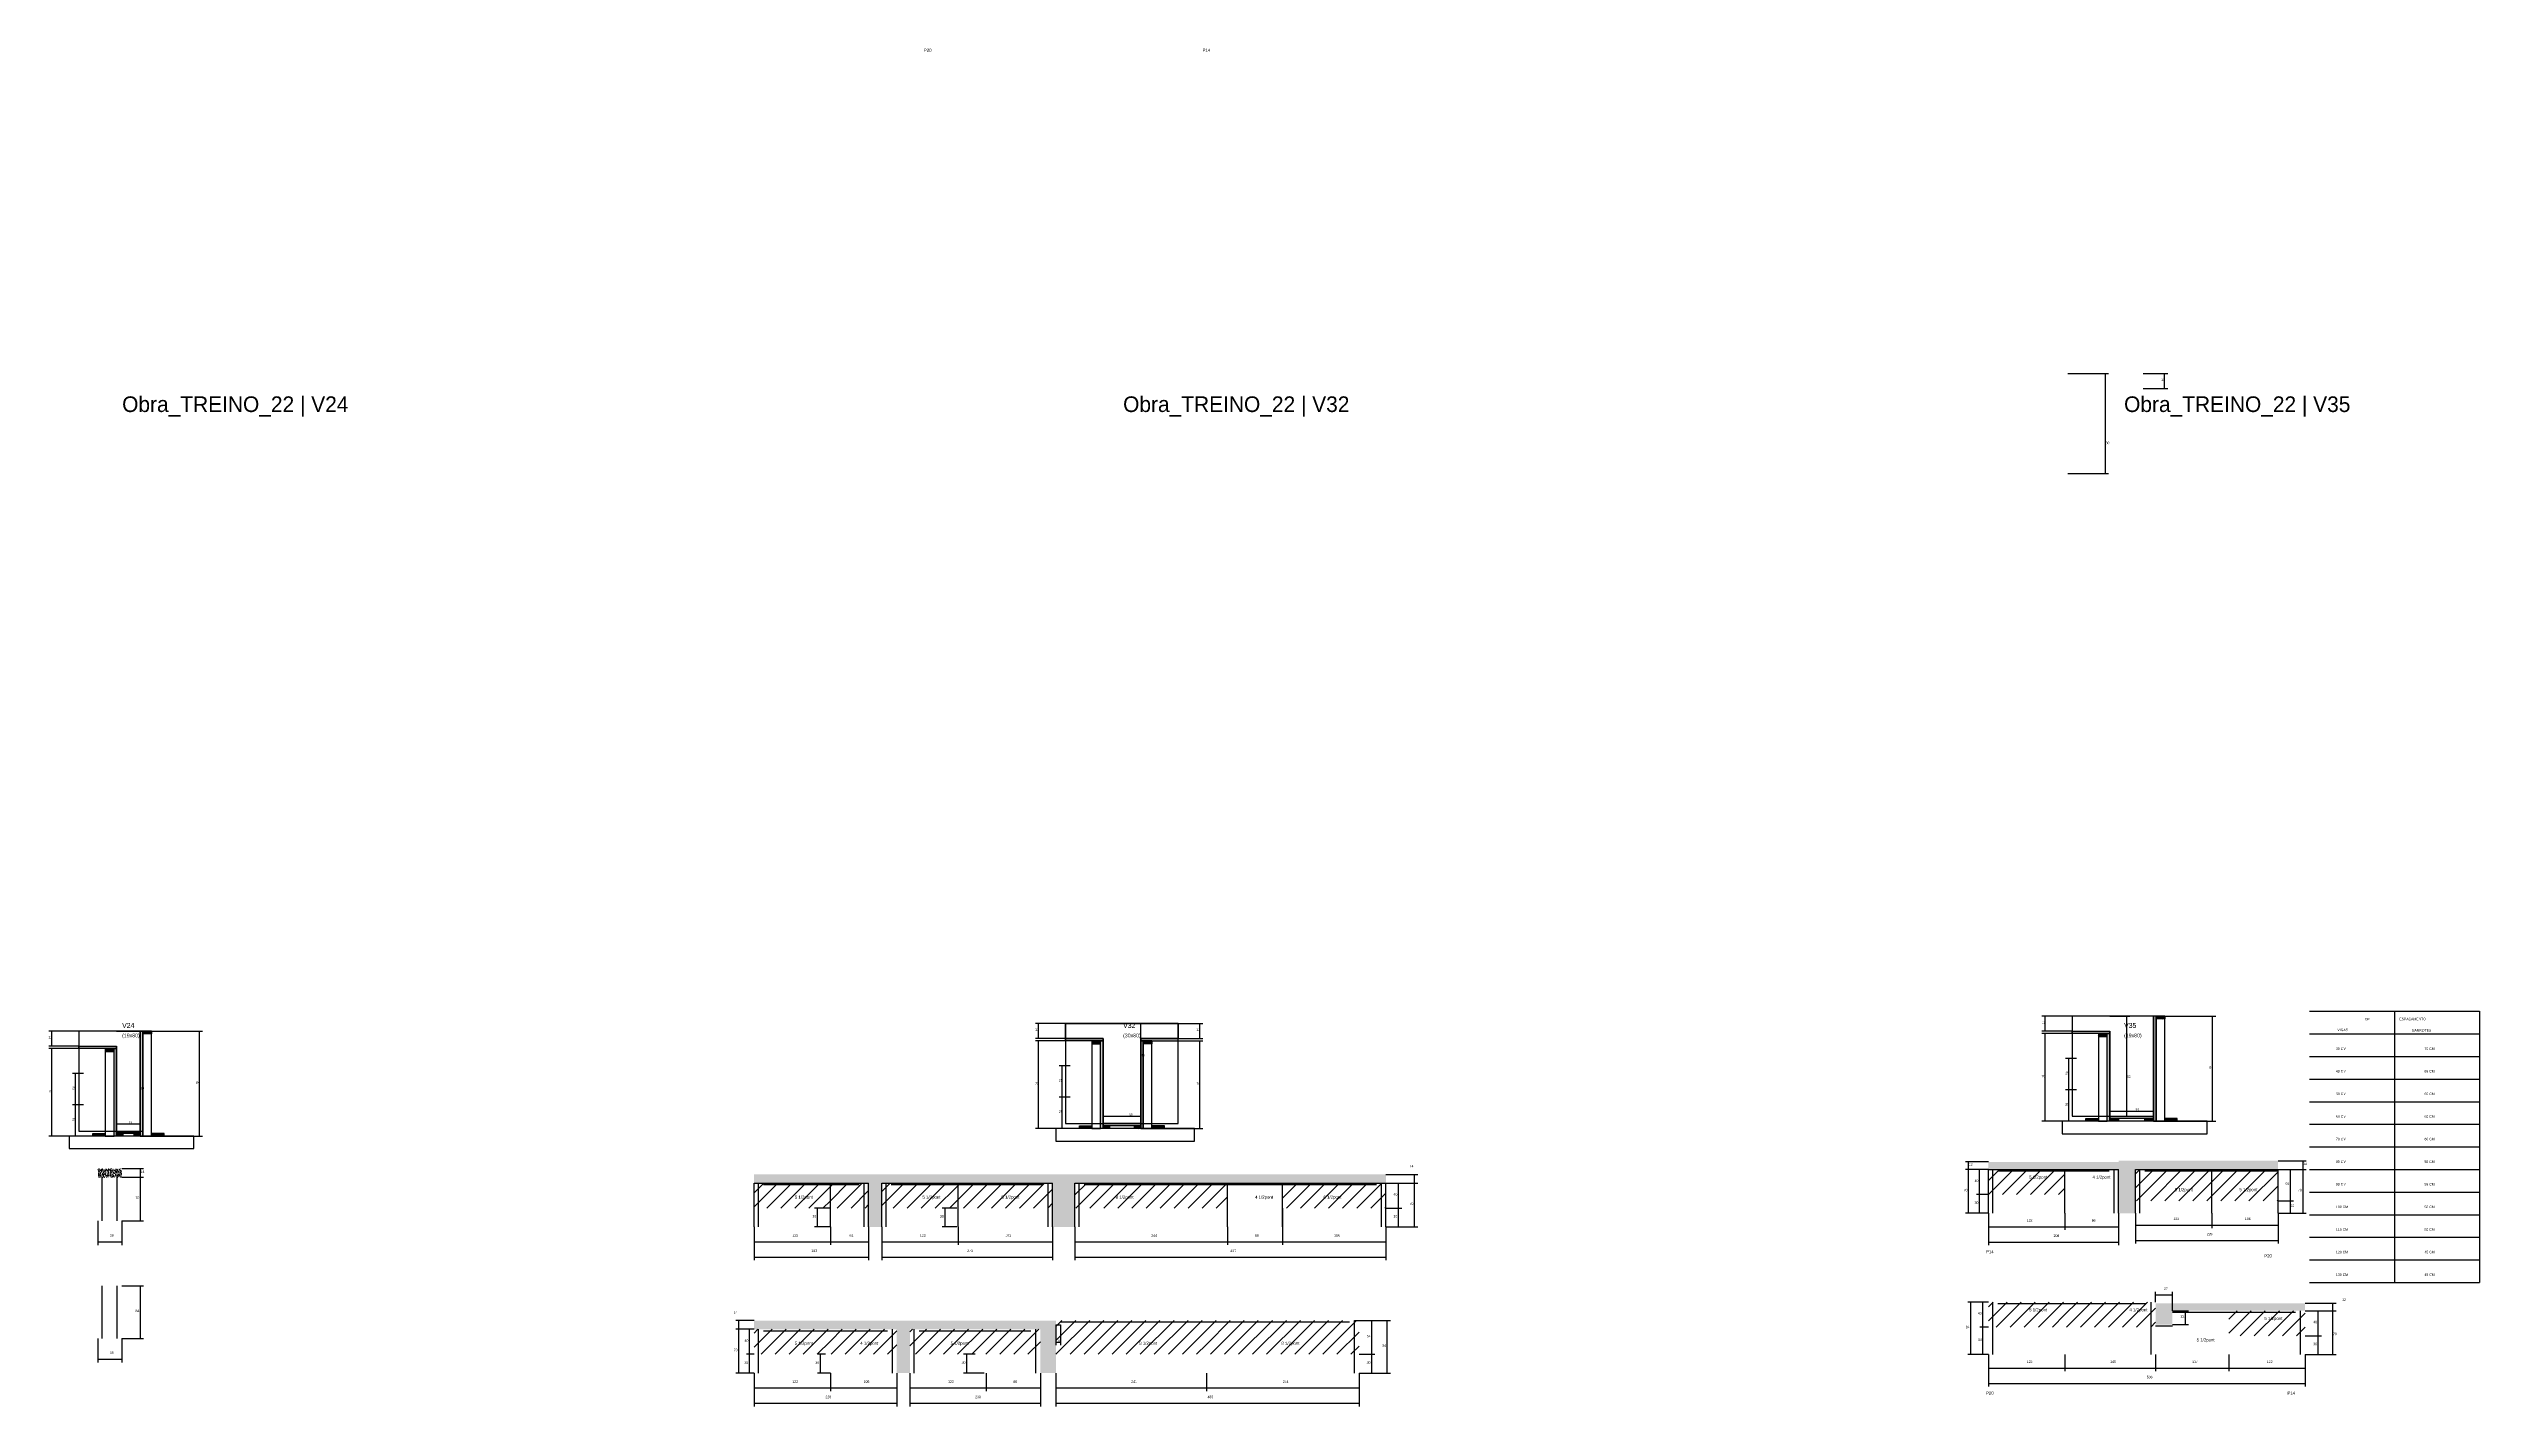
# Model space of a CAD drawing. Header units: metres. Extents: x -2848 to 21926, y -45195 to 1016.
# Drawn here: x 9482 to 13368, y -35800 to -33629 of the extents above; entities that cross this region are included whole.
import ezdxf

# ---------------------------------------------------------------- set-up
doc = ezdxf.new("R2010")
doc.units = ezdxf.units.M
for name, color, linetype in [('CONCRETO', 251, 'Continuous'), ('COTA', 4, 'Continuous'), ('Cota Seção (2x)', 4, 'Continuous'), ('GARFOS', 7, 'Continuous'), ('Hachura', 253, 'Continuous'), ('LABEL_ID', 3, 'Continuous'), ('Madeira', 126, 'Continuous'), ('NOMENCLATURA', 7, 'Continuous'), ('Painéis', 200, 'Continuous'), ('SARR_2.2x7', 40, 'Continuous'), ('Texto Seção', 7, 'Continuous')]:
    doc.layers.add(name, color=color, linetype=linetype)

msp = doc.modelspace()

# ---------------------------------------------------------------- hatches: boundary and pattern name
at = {"layer": 'COTA'}
h = msp.add_hatch(dxfattribs=at)
h.set_pattern_fill('AR-CONC', scale=0.03)
h.paths.add_polyline_path([(9561.3, -35433.7), (9599.3, -35433.7), (9599.3, -35419.7), (9561.3, -35419.7)])
h = msp.add_hatch(dxfattribs=at)
h.set_pattern_fill('AR-CONC', scale=0.03)
h.paths.add_polyline_path([(10793.2, -35443.2), (10793.2, -35513.2), (10814.2, -35513.2), (10814.2, -35443.2), (11087.2, -35443.2), (11087.2, -35513.2), (11123, -35513.2), (11123, -35443.2), (11620, -35443.2), (11620, -35429.2), (10610.2, -35429.2), (10610.2, -35443.2)])
h = msp.add_hatch(dxfattribs=at)
h.set_pattern_fill('AR-CONC', scale=0.03)
h.paths.add_polyline_path([(12818, -35421.3), (13046, -35421.3), (13046, -35407.3), (12791.2, -35407.3), (12791.2, -35409.3), (12583.2, -35409.3), (12583.2, -35421.3), (12791.2, -35421.3), (12791.2, -35491.3), (12818, -35491.3)])
h = msp.add_hatch(dxfattribs=at)
h.set_pattern_fill('AR-CONC', scale=0.03)
h.paths.add_polyline_path([(10838.2, -35746.9), (10859.2, -35746.9), (10859.2, -35676.9), (11067.7, -35676.9), (11067.7, -35746.9), (11092.5, -35746.9), (11092.5, -35662.9), (10610.2, -35662.9), (10610.2, -35676.9), (10838.2, -35676.9)])
h = msp.add_hatch(dxfattribs=at)
h.set_pattern_fill('AR-CONC', scale=0.03)
h.paths.add_polyline_path([(12877.2, -35647.3), (13089.2, -35647.3), (13089.2, -35635.3), (12850.2, -35635.3), (12850.2, -35669.3), (12877.2, -35669.3)])
at = {"layer": 'Hachura'}
h = msp.add_hatch(color=8, dxfattribs=at)
h.dxf.hatch_style = 1
h.paths.add_polyline_path([(9633, -35200), (9629, -35200), (9629, -35200), (9629, -35368), (9629, -35368), (9633, -35368), (9633, -35368), (9633, -35200)])
h = msp.add_hatch(dxfattribs=at)
h.set_pattern_fill('ANSI31', scale=0.5)
h.paths.add_polyline_path([(9647, -35200), (9647, -35204.4), (9647, -35204.4), (9633, -35204.4), (9633, -35204.4), (9633, -35200), (9633, -35200), (9647, -35200)])
h = msp.add_hatch(color=8, dxfattribs=at)
h.dxf.hatch_style = 1
h.paths.add_polyline_path([(12717, -35204.1), (12717, -35200.1), (12717, -35200.1), (12777, -35200.1), (12777, -35200.1), (12777, -35204.1), (12777, -35204.1), (12717, -35204.1)])
h = msp.add_hatch(color=8, dxfattribs=at)
h.dxf.hatch_style = 1
h.paths.add_polyline_path([(12851, -35176.1), (12847, -35176.1), (12847, -35176.1), (12847, -35344.1), (12847, -35344.1), (12851, -35344.1), (12851, -35344.1), (12851, -35176.1)])
h = msp.add_hatch(dxfattribs=at)
h.set_pattern_fill('ANSI31', scale=0.5)
h.paths.add_polyline_path([(12865, -35176.1), (12865, -35180.5), (12865, -35180.5), (12851, -35180.5), (12851, -35180.5), (12851, -35176.1), (12851, -35176.1), (12865, -35176.1)])
h = msp.add_hatch(color=8, dxfattribs=at)
h.dxf.hatch_style = 1
h.paths.add_polyline_path([(9531, -35228), (9531, -35224), (9531, -35224), (9591, -35224), (9591, -35224), (9591, -35228), (9591, -35228), (9531, -35228)])
h = msp.add_hatch(dxfattribs=at)
h.set_pattern_fill('ANSI31', scale=0.5)
h.paths.add_polyline_path([(9573, -35228), (9573, -35232.4), (9573, -35232.4), (9587, -35232.4), (9587, -35232.4), (9587, -35228), (9587, -35228), (9573, -35228)])
h = msp.add_hatch(color=8, dxfattribs=at)
h.dxf.hatch_style = 1
h.paths.add_polyline_path([(9587, -35228), (9591, -35228), (9591, -35228), (9591, -35368), (9591, -35368), (9587, -35368), (9587, -35368), (9587, -35228)])
h = msp.add_hatch(color=8, dxfattribs=at)
h.dxf.hatch_style = 1
h.paths.add_polyline_path([(11108.1, -35215.8), (11108.1, -35211.8), (11108.1, -35211.8), (11168.1, -35211.8), (11168.1, -35211.8), (11168.1, -35215.8), (11168.1, -35215.8), (11108.1, -35215.8)])
h = msp.add_hatch(dxfattribs=at)
h.set_pattern_fill('ANSI31', scale=0.5)
h.paths.add_polyline_path([(11150.1, -35215.8), (11150.1, -35220.2), (11150.1, -35220.2), (11164.1, -35220.2), (11164.1, -35220.2), (11164.1, -35215.8), (11164.1, -35215.8), (11150.1, -35215.8)])
h = msp.add_hatch(color=8, dxfattribs=at)
h.dxf.hatch_style = 1
h.paths.add_polyline_path([(11164.1, -35215.8), (11168.1, -35215.8), (11168.1, -35215.8), (11168.1, -35355.8), (11168.1, -35355.8), (11164.1, -35355.8), (11164.1, -35355.8), (11164.1, -35215.8)])
h = msp.add_hatch(color=8, dxfattribs=at)
h.dxf.hatch_style = 1
h.paths.add_polyline_path([(11288.1, -35215.8), (11288.1, -35211.8), (11288.1, -35211.8), (11228.1, -35211.8), (11228.1, -35211.8), (11228.1, -35215.8), (11228.1, -35215.8), (11288.1, -35215.8)])
h = msp.add_hatch(color=8, dxfattribs=at)
h.dxf.hatch_style = 1
h.paths.add_polyline_path([(11232.1, -35215.8), (11228.1, -35215.8), (11228.1, -35215.8), (11228.1, -35355.8), (11228.1, -35355.8), (11232.1, -35355.8), (11232.1, -35355.8), (11232.1, -35215.8)])
h = msp.add_hatch(dxfattribs=at)
h.set_pattern_fill('ANSI31', scale=0.5)
h.paths.add_polyline_path([(11246.1, -35215.8), (11246.1, -35220.2), (11246.1, -35220.2), (11232.1, -35220.2), (11232.1, -35220.2), (11232.1, -35215.8), (11232.1, -35215.8), (11246.1, -35215.8)])
h = msp.add_hatch(dxfattribs=at)
h.set_pattern_fill('ANSI31', scale=0.5)
h.paths.add_polyline_path([(12759, -35204.1), (12759, -35208.5), (12759, -35208.5), (12773, -35208.5), (12773, -35208.5), (12773, -35204.1), (12773, -35204.1), (12759, -35204.1)])
h = msp.add_hatch(color=8, dxfattribs=at)
h.dxf.hatch_style = 1
h.paths.add_polyline_path([(12773, -35204.1), (12777, -35204.1), (12777, -35204.1), (12777, -35344.1), (12777, -35344.1), (12773, -35344.1), (12773, -35344.1), (12773, -35204.1)])
h = msp.add_hatch(dxfattribs=at)
h.set_pattern_fill('ANSI31', scale=0.5)
h.paths.add_polyline_path([(11130.1, -35355.8), (11130.1, -35351.4), (11130.1, -35351.4), (11150.1, -35351.4), (11150.1, -35351.4), (11150.1, -35355.8), (11150.1, -35355.8), (11130.1, -35355.8)])
h = msp.add_hatch(color=8, dxfattribs=at)
h.dxf.hatch_style = 1
h.paths.add_polyline_path([(11168.1, -35351.4), (11168.1, -35347.8), (11168.1, -35347.8), (11228.1, -35347.8), (11228.1, -35347.8), (11228.1, -35351.4), (11228.1, -35351.4), (11168.1, -35351.4)])
h = msp.add_hatch(dxfattribs=at)
h.set_pattern_fill('ANSI31', scale=0.5)
h.paths.add_polyline_path([(11168.1, -35355.8), (11168.1, -35351.4), (11168.1, -35351.4), (11178.1, -35351.4), (11178.1, -35351.4), (11178.1, -35355.8), (11178.1, -35355.8), (11168.1, -35355.8)])
h = msp.add_hatch(dxfattribs=at)
h.set_pattern_fill('ANSI31', scale=0.5)
h.paths.add_polyline_path([(11218.1, -35355.8), (11218.1, -35351.4), (11218.1, -35351.4), (11228.1, -35351.4), (11228.1, -35351.4), (11228.1, -35355.8), (11228.1, -35355.8), (11218.1, -35355.8)])
h = msp.add_hatch(dxfattribs=at)
h.set_pattern_fill('ANSI31', scale=0.5)
h.paths.add_polyline_path([(11266.1, -35355.8), (11266.1, -35351.4), (11266.1, -35351.4), (11246.1, -35351.4), (11246.1, -35351.4), (11246.1, -35355.8), (11246.1, -35355.8), (11266.1, -35355.8)])
h = msp.add_hatch(dxfattribs=at)
h.set_pattern_fill('ANSI31', scale=0.5)
h.paths.add_polyline_path([(12739, -35344.1), (12739, -35339.7), (12739, -35339.7), (12759, -35339.7), (12759, -35339.7), (12759, -35344.1), (12759, -35344.1), (12739, -35344.1)])
h = msp.add_hatch(color=8, dxfattribs=at)
h.dxf.hatch_style = 1
h.paths.add_polyline_path([(12777, -35339.7), (12777, -35336.1), (12777, -35336.1), (12847, -35336.1), (12847, -35336.1), (12847, -35339.7), (12847, -35339.7), (12777, -35339.7)])
h = msp.add_hatch(dxfattribs=at)
h.set_pattern_fill('ANSI31', scale=0.5)
h.paths.add_polyline_path([(12777, -35344.1), (12777, -35339.7), (12777, -35339.7), (12791, -35339.7), (12791, -35339.7), (12791, -35344.1), (12791, -35344.1), (12777, -35344.1)])
h = msp.add_hatch(dxfattribs=at)
h.set_pattern_fill('ANSI31', scale=0.5)
h.paths.add_polyline_path([(12833, -35344.1), (12833, -35339.7), (12833, -35339.7), (12847, -35339.7), (12847, -35339.7), (12847, -35344.1), (12847, -35344.1), (12833, -35344.1)])
h = msp.add_hatch(dxfattribs=at)
h.set_pattern_fill('ANSI31', scale=0.5)
h.paths.add_polyline_path([(12885, -35344.1), (12885, -35339.7), (12885, -35339.7), (12865, -35339.7), (12865, -35339.7), (12865, -35344.1), (12865, -35344.1), (12885, -35344.1)])
h = msp.add_hatch(dxfattribs=at)
h.set_pattern_fill('ANSI31', scale=0.5)
h.paths.add_polyline_path([(9553, -35368), (9553, -35363.6), (9553, -35363.6), (9573, -35363.6), (9573, -35363.6), (9573, -35368), (9573, -35368), (9553, -35368)])
h = msp.add_hatch(color=8, dxfattribs=at)
h.dxf.hatch_style = 1
h.paths.add_polyline_path([(9591, -35363.6), (9591, -35360), (9591, -35360), (9629, -35360), (9629, -35360), (9629, -35363.6), (9629, -35363.6), (9591, -35363.6)])
h = msp.add_hatch(dxfattribs=at)
h.set_pattern_fill('ANSI31', scale=0.5)
h.paths.add_polyline_path([(9591, -35368), (9591, -35363.6), (9591, -35363.6), (9601, -35363.6), (9601, -35363.6), (9601, -35368), (9601, -35368), (9591, -35368)])
h = msp.add_hatch(dxfattribs=at)
h.set_pattern_fill('ANSI31', scale=0.5)
h.paths.add_polyline_path([(9619, -35368), (9619, -35363.6), (9619, -35363.6), (9629, -35363.6), (9629, -35363.6), (9629, -35368), (9629, -35368), (9619, -35368)])
h = msp.add_hatch(dxfattribs=at)
h.set_pattern_fill('ANSI31', scale=0.5)
h.paths.add_polyline_path([(9667, -35368), (9667, -35363.6), (9667, -35363.6), (9647, -35363.6), (9647, -35363.6), (9647, -35368), (9647, -35368), (9667, -35368)])
h = msp.add_hatch(dxfattribs=at)
h.set_pattern_fill('ANSI31', scale=5)
h.paths.add_polyline_path([(12583.2, -35421.3), (12583.2, -35461.3), (12705.2, -35461.3), (12705.2, -35421.3)])
h = msp.add_hatch(dxfattribs=at)
h.set_pattern_fill('ANSI31', scale=5)
h.paths.add_polyline_path([(12940, -35471.3), (12940, -35421.3), (12818, -35421.3), (12818, -35471.3)])
h = msp.add_hatch(dxfattribs=at)
h.set_pattern_fill('ANSI31', scale=5)
h.paths.add_polyline_path([(13046, -35471.3), (13046, -35421.3), (12940, -35421.3), (12940, -35471.3)])
h = msp.add_hatch(dxfattribs=at)
h.set_pattern_fill('ANSI31', scale=5)
h.paths.add_polyline_path([(10610.2, -35443.2), (10610.2, -35483.2), (10732.2, -35483.2), (10732.2, -35443.2)])
h = msp.add_hatch(dxfattribs=at)
h.set_pattern_fill('ANSI31', scale=5)
h.paths.add_polyline_path([(10793.2, -35443.2), (10732.2, -35443.2), (10732.2, -35483.2), (10793.2, -35483.2)])
h = msp.add_hatch(dxfattribs=at)
h.set_pattern_fill('ANSI31', scale=5)
h.paths.add_polyline_path([(10936.2, -35483.2), (10936.2, -35443.2), (10814.2, -35443.2), (10814.2, -35483.2)])
h = msp.add_hatch(dxfattribs=at)
h.set_pattern_fill('ANSI31', scale=5)
h.paths.add_polyline_path([(11087.2, -35483.2), (11087.2, -35443.2), (10936.2, -35443.2), (10936.2, -35483.2)])
h = msp.add_hatch(dxfattribs=at)
h.set_pattern_fill('ANSI31', scale=5)
h.paths.add_polyline_path([(11123, -35443.2), (11123, -35483.2), (11367, -35483.2), (11367, -35443.2)])
h = msp.add_hatch(dxfattribs=at)
h.set_pattern_fill('ANSI31', scale=5)
h.paths.add_polyline_path([(11620, -35483.2), (11620, -35443.2), (11454.5, -35443.2), (11454.5, -35483.2)])
h = msp.add_hatch(dxfattribs=at)
h.set_pattern_fill('ANSI31', scale=5)
h.paths.add_polyline_path([(11092.5, -35662.9), (11092.5, -35716.9), (11333.1, -35716.9), (11333.1, -35662.9)])
h = msp.add_hatch(dxfattribs=at)
h.set_pattern_fill('ANSI31', scale=5)
h.paths.add_polyline_path([(11333.1, -35662.9), (11333.1, -35716.9), (11577.1, -35716.9), (11577.1, -35662.9)])
h = msp.add_hatch(dxfattribs=at)
h.set_pattern_fill('ANSI31', scale=5)
h.paths.add_polyline_path([(12583.2, -35633.3), (12583.2, -35673.3), (12705.2, -35673.3), (12705.2, -35633.3)])
h = msp.add_hatch(dxfattribs=at)
h.set_pattern_fill('ANSI31', scale=5)
h.paths.add_polyline_path([(12705.2, -35633.3), (12705.2, -35673.3), (12850.2, -35673.3), (12850.2, -35633.3)])
h = msp.add_hatch(dxfattribs=at)
h.set_pattern_fill('ANSI31', scale=5)
h.paths.add_polyline_path([(12967.2, -35647.3), (12967.2, -35687.3), (13089.2, -35687.3), (13089.2, -35647.3)])
h = msp.add_hatch(dxfattribs=at)
h.set_pattern_fill('ANSI31', scale=5)
h.paths.add_polyline_path([(10610.2, -35676.9), (10610.2, -35716.9), (10732.2, -35716.9), (10732.2, -35676.9)])
h = msp.add_hatch(dxfattribs=at)
h.set_pattern_fill('ANSI31', scale=5)
h.paths.add_polyline_path([(10838.2, -35676.9), (10732.2, -35676.9), (10732.2, -35716.9), (10838.2, -35716.9)])
h = msp.add_hatch(dxfattribs=at)
h.set_pattern_fill('ANSI31', scale=5)
h.paths.add_polyline_path([(10981.2, -35716.9), (10981.2, -35676.9), (10859.2, -35676.9), (10859.2, -35716.9)])
h = msp.add_hatch(dxfattribs=at)
h.set_pattern_fill('ANSI31', scale=5)
h.paths.add_polyline_path([(10981.2, -35676.9), (10981.2, -35716.9), (11067.7, -35716.9), (11067.7, -35676.9)])

# ---------------------------------------------------------------- linework, layer by layer
at = {"layer": 'CONCRETO'}
for points in [[(9629, -35220), (9629, -35200), (9531, -35200), (9531, -35224), (9591, -35224), (9591, -35360), (9629, -35360), (9629, -35220)], [(9531, -35360), (9629, -35360), (9629, -35200), (9531, -35200)], [(11228.1, -35211.8), (11228.1, -35221.8), (11228.1, -35347.8), (11168.1, -35347.8), (11168.1, -35211.8), (11108.1, -35211.8), (11108.1, -35187.8), (11228.1, -35187.8), (11288.1, -35187.8), (11288.1, -35211.8)], [(11108.1, -35347.8), (11288.1, -35347.8), (11288.1, -35187.8), (11108.1, -35187.8)], [(12847, -35196.1), (12847, -35176.1), (12717, -35176.1), (12717, -35200.1), (12777, -35200.1), (12777, -35336.1), (12847, -35336.1), (12847, -35196.1)], [(12717, -35336.1), (12847, -35336.1), (12847, -35176.1), (12717, -35176.1)]]:
    msp.add_lwpolyline(points, close=True, dxfattribs=at)
at = {"layer": 'COTA'}
for p, q in [((12830.3, -34148.5), (12869.8, -34148.5)), ((12864.8, -34172.5), (12864.8, -34148.5)), ((12830.3, -34172.5), (12869.8, -34172.5)), ((9531, -35200), (9482.7, -35200)), ((9487.7, -35224), (9487.7, -35200)), ((9647, -35200), (9728.5, -35200)), ((9723.5, -35368), (9723.5, -35200)), ((11108.1, -35187.8), (11059.8, -35187.8)), ((11064.8, -35211.8), (11064.8, -35187.8)), ((11288.1, -35187.8), (11327.6, -35187.8)), ((11322.6, -35211.8), (11322.6, -35187.8)), ((12717, -35176.1), (12668.7, -35176.1)), ((12717, -35200.1), (12668.7, -35200.1)), ((12673.7, -35200.1), (12673.7, -35176.1)), ((12865, -35176.1), (12946.5, -35176.1)), ((12941.5, -35344.1), (12941.5, -35176.1)), ((9531, -35224), (9482.7, -35224)), ((9531, -35228), (9482.7, -35228)), ((9487.7, -35368), (9487.7, -35228)), ((11108.1, -35211.8), (11059.8, -35211.8)), ((11108.1, -35215.8), (11059.8, -35215.8)), ((11064.8, -35355.8), (11064.8, -35215.8)), ((11246.1, -35215.8), (11327.6, -35215.8)), ((11288.1, -35211.8), (11327.6, -35211.8)), ((11322.6, -35355.8), (11322.6, -35215.8)), ((12717, -35204.1), (12668.7, -35204.1)), ((12673.7, -35344.1), (12673.7, -35204.1)), ((9538, -35268), (9520.5, -35268)), ((9525.5, -35318), (9525.5, -35268)), ((11115.1, -35255.8), (11097.6, -35255.8)), ((11102.6, -35305.8), (11102.6, -35255.8)), ((12724, -35244.1), (12706.5, -35244.1)), ((12711.5, -35294.1), (12711.5, -35244.1)), ((9538, -35318), (9520.5, -35318)), ((9538, -35318), (9520.5, -35318)), ((9525.5, -35368), (9525.5, -35318)), ((11115.1, -35305.8), (11097.6, -35305.8)), ((11115.1, -35305.8), (11097.6, -35305.8)), ((11102.6, -35355.8), (11102.6, -35305.8)), ((12724, -35294.1), (12706.5, -35294.1)), ((12724, -35294.1), (12706.5, -35294.1)), ((12711.5, -35344.1), (12711.5, -35294.1)), ((11130.1, -35355.8), (11059.8, -35355.8)), ((11115.1, -35355.8), (11097.6, -35355.8)), ((11266.1, -35355.8), (11327.6, -35355.8)), ((12739, -35344.1), (12668.7, -35344.1)), ((12724, -35344.1), (12706.5, -35344.1)), ((12885, -35344.1), (12946.5, -35344.1)), ((9553, -35368), (9482.7, -35368)), ((9538, -35368), (9520.5, -35368)), ((9667, -35368), (9728.5, -35368)), ((9599.3, -35419.7), (9634.4, -35419.7)), ((9599.3, -35433.7), (9634.4, -35433.7)), ((9599.3, -35433.7), (9634.4, -35433.7)), ((9629.4, -35433.7), (9629.4, -35419.7)), ((9629.4, -35503.7), (9629.4, -35433.7)), ((11620, -35429.2), (11670.9, -35429.2)), ((11665.9, -35443.2), (11665.9, -35429.2)), ((12583.2, -35409.3), (12546.5, -35409.3)), ((12583.2, -35421.3), (12546.5, -35421.3)), ((12583.2, -35421.3), (12546.5, -35421.3)), ((12551.5, -35421.3), (12551.5, -35409.3)), ((12551.5, -35491.3), (12551.5, -35421.3)), ((12583.2, -35421.3), (12564.1, -35421.3)), ((12569.1, -35461.3), (12569.1, -35421.3)), ((13046, -35407.3), (13091, -35407.3)), ((13046, -35421.3), (13091, -35421.3)), ((13046, -35421.3), (13091, -35421.3)), ((13046, -35421.3), (13070.9, -35421.3)), ((13065.9, -35471.3), (13065.9, -35421.3)), ((13086, -35421.3), (13086, -35407.3)), ((13086, -35491.3), (13086, -35421.3)), ((11620, -35443.2), (11670.9, -35443.2)), ((11620, -35443.2), (11670.9, -35443.2)), ((11620, -35443.2), (11645.3, -35443.2)), ((11640.3, -35483.2), (11640.3, -35443.2)), ((11665.9, -35513.2), (11665.9, -35443.2)), ((12583.2, -35461.3), (12564.1, -35461.3)), ((12583.2, -35461.3), (12564.1, -35461.3)), ((12569.1, -35491.3), (12569.1, -35461.3)), ((13046, -35471.3), (13070.9, -35471.3)), ((13046, -35471.3), (13070.9, -35471.3)), ((13065.9, -35491.3), (13065.9, -35471.3)), ((9561.3, -35503.7), (9561.3, -35542.2)), ((9599.3, -35503.7), (9599.3, -35542.2)), ((9599.3, -35503.7), (9634.4, -35503.7)), ((10732.2, -35483.2), (10706.6, -35483.2)), ((10711.6, -35513.2), (10711.6, -35483.2)), ((10934.4, -35483.2), (10910.5, -35483.2)), ((10915.5, -35513.2), (10915.5, -35483.2)), ((11454.5, -35483.2), (11454.5, -35542)), ((11620, -35483.2), (11645.3, -35483.2)), ((11620, -35483.2), (11645.3, -35483.2)), ((11640.3, -35513.2), (11640.3, -35483.2)), ((12583.2, -35491.3), (12546.5, -35491.3)), ((12583.2, -35491.3), (12564.1, -35491.3)), ((12583.2, -35491.3), (12583.2, -35517.9)), ((12583.2, -35491.3), (12583.2, -35542.4)), ((12705.2, -35491.3), (12705.2, -35517.9)), ((12705.2, -35491.3), (12705.2, -35517.9)), ((12791.2, -35491.3), (12791.2, -35517.9)), ((12791.2, -35491.3), (12791.2, -35542.4)), ((12818, -35491.3), (12818, -35515.3)), ((12818, -35491.3), (12818, -35539.8)), ((12818, -35510.3), (12940, -35510.3)), ((12940, -35491.3), (12940, -35515.3)), ((12940, -35491.3), (12940, -35515.3)), ((12940, -35510.3), (13046, -35510.3)), ((13046, -35491.3), (13046, -35515.3)), ((13046, -35491.3), (13046, -35539.8)), ((13046, -35491.3), (13091, -35491.3)), ((13046, -35491.3), (13070.9, -35491.3)), ((9561.3, -35537.2), (9599.3, -35537.2)), ((10610.2, -35513.2), (10610.2, -35542)), ((10610.2, -35513.2), (10610.2, -35566.5)), ((10610.2, -35537), (10732.2, -35537)), ((10732.2, -35513.2), (10706.6, -35513.2)), ((10732.2, -35513.2), (10732.2, -35542)), ((10732.2, -35513.2), (10732.2, -35542)), ((10732.2, -35537), (10793.2, -35537)), ((10793.2, -35513.2), (10793.2, -35542)), ((10793.2, -35513.2), (10793.2, -35566.5)), ((10814.2, -35513.2), (10814.2, -35542)), ((10814.2, -35513.2), (10814.2, -35566.5)), ((10814.2, -35537), (10936.2, -35537)), ((10934.4, -35513.2), (10910.5, -35513.2)), ((10936.2, -35513.2), (10936.2, -35542)), ((10936.2, -35513.2), (10936.2, -35542)), ((10936.2, -35537), (11087.2, -35537)), ((11087.2, -35513.2), (11087.2, -35542)), ((11087.2, -35513.2), (11087.2, -35566.5)), ((11123, -35513.2), (11123, -35542)), ((11123, -35513.2), (11123, -35566.5)), ((11123, -35537), (11367, -35537)), ((11367, -35513.2), (11367, -35542)), ((11367, -35513.2), (11367, -35542)), ((11367, -35537), (11454.5, -35537)), ((11454.5, -35513.2), (11454.5, -35542)), ((11454.5, -35537), (11620, -35537)), ((11620, -35513.2), (11620, -35566.5)), ((11620, -35513.2), (11670.9, -35513.2)), ((11620, -35513.2), (11620, -35542)), ((11620, -35513.2), (11645.3, -35513.2)), ((12583.2, -35512.9), (12705.2, -35512.9)), ((12583.2, -35537.4), (12791.2, -35537.4)), ((12705.2, -35512.9), (12791.2, -35512.9)), ((12818, -35534.8), (13046, -35534.8)), ((10610.2, -35561.5), (10793.2, -35561.5)), ((10814.2, -35561.5), (11087.2, -35561.5)), ((11123, -35561.5), (11620, -35561.5)), ((9599.3, -35607.4), (9634.4, -35607.4)), ((9629.4, -35691.4), (9629.4, -35607.4)), ((12850.2, -35633.3), (12850.2, -35616.9)), ((12850.2, -35621.9), (12877.2, -35621.9)), ((12877.2, -35647.3), (12877.2, -35616.9)), ((10610.2, -35662.9), (10580.7, -35662.9)), ((10585.7, -35676.9), (10585.7, -35662.9)), ((11570.1, -35662.9), (11602.5, -35662.9)), ((11577.1, -35662.9), (11627.2, -35662.9)), ((11597.5, -35716.9), (11597.5, -35662.9)), ((11622.2, -35746.9), (11622.2, -35662.9)), ((12583.2, -35633.3), (12550, -35633.3)), ((12555, -35717.3), (12555, -35633.3)), ((12583.2, -35633.3), (12569.2, -35633.3)), ((12574.2, -35673.3), (12574.2, -35633.3)), ((12877.2, -35647.3), (12903.2, -35647.3)), ((12898.2, -35669.3), (12898.2, -35647.3)), ((13089.2, -35635.3), (13138.8, -35635.3)), ((13089.2, -35647.3), (13138.8, -35647.3)), ((13089.2, -35647.3), (13138.8, -35647.3)), ((13089.2, -35647.3), (13115.4, -35647.3)), ((13110.4, -35687.3), (13110.4, -35647.3)), ((13133.8, -35647.3), (13133.8, -35635.3)), ((13133.8, -35717.3), (13133.8, -35647.3)), ((9561.3, -35691.4), (9561.3, -35729.8)), ((9599.3, -35691.4), (9599.3, -35729.8)), ((9599.3, -35691.4), (9634.4, -35691.4)), ((10610.2, -35676.9), (10580.7, -35676.9)), ((10610.2, -35676.9), (10580.7, -35676.9)), ((10585.7, -35746.9), (10585.7, -35676.9)), ((10610.2, -35676.9), (10597.9, -35676.9)), ((10602.9, -35716.9), (10602.9, -35676.9)), ((11092.5, -35669.9), (11092.5, -35702.4)), ((11092.5, -35697.4), (11100, -35697.4)), ((11100, -35669.9), (11100, -35702.4)), ((12583.2, -35673.3), (12569.2, -35673.3)), ((12583.2, -35673.3), (12569.2, -35673.3)), ((12574.2, -35717.3), (12574.2, -35673.3)), ((12877.2, -35669.3), (12903.2, -35669.3)), ((13089.2, -35687.3), (13115.4, -35687.3)), ((13089.2, -35687.3), (13115.4, -35687.3)), ((13110.4, -35717.3), (13110.4, -35687.3)), ((9561.3, -35724.8), (9599.3, -35724.8)), ((10610.2, -35716.9), (10597.9, -35716.9)), ((10610.2, -35716.9), (10597.9, -35716.9)), ((10602.9, -35746.9), (10602.9, -35716.9)), ((10724.2, -35716.9), (10711.3, -35716.9)), ((10716.3, -35746.9), (10716.3, -35716.9)), ((10963.4, -35716.9), (10945.1, -35716.9)), ((10950.1, -35746.9), (10950.1, -35716.9)), ((11577.1, -35716.9), (11602.5, -35716.9)), ((11577.1, -35716.9), (11602.5, -35716.9)), ((11597.5, -35746.9), (11597.5, -35716.9)), ((12583.2, -35717.3), (12550, -35717.3)), ((12583.2, -35717.3), (12569.2, -35717.3)), ((12583.2, -35717.3), (12583.2, -35743.8)), ((12583.2, -35717.3), (12583.2, -35768.4)), ((12583.2, -35738.8), (12705.2, -35738.8)), ((12705.2, -35717.3), (12705.2, -35743.8)), ((12705.2, -35717.3), (12705.2, -35743.8)), ((12705.2, -35738.8), (12850.2, -35738.8)), ((12850.2, -35717.3), (12850.2, -35743.8)), ((12850.2, -35717.3), (12850.2, -35743.8)), ((12850.2, -35738.8), (12967.2, -35738.8)), ((12967.2, -35717.3), (12967.2, -35743.8)), ((12967.2, -35717.3), (12967.2, -35743.8)), ((12967.2, -35738.8), (13089.2, -35738.8)), ((13089.2, -35717.3), (13089.2, -35743.8)), ((13089.2, -35717.3), (13089.2, -35768.4)), ((13089.2, -35717.3), (13138.8, -35717.3)), ((13089.2, -35717.3), (13115.4, -35717.3)), ((10610.2, -35746.9), (10580.7, -35746.9)), ((10610.2, -35746.9), (10597.9, -35746.9)), ((10610.2, -35746.9), (10610.2, -35775.7)), ((10610.2, -35746.9), (10610.2, -35800.2)), ((10610.2, -35770.7), (10732.2, -35770.7)), ((10732.2, -35746.9), (10711.3, -35746.9)), ((10732.2, -35746.9), (10732.2, -35775.7)), ((10732.2, -35746.9), (10732.2, -35775.7)), ((10732.2, -35770.7), (10838.2, -35770.7)), ((10838.2, -35746.9), (10838.2, -35775.7)), ((10838.2, -35746.9), (10838.2, -35800.2)), ((10859.2, -35746.9), (10859.2, -35775.7)), ((10859.2, -35746.9), (10859.2, -35800.2)), ((10859.2, -35770.7), (10981.2, -35770.7)), ((10977.7, -35746.9), (10945.1, -35746.9)), ((10981.2, -35746.9), (10981.2, -35775.7)), ((10981.2, -35746.9), (10981.2, -35775.7)), ((10981.2, -35770.7), (11067.7, -35770.7)), ((11067.7, -35746.9), (11067.7, -35775.7)), ((11067.7, -35746.9), (11067.7, -35800.2)), ((11092.5, -35746.9), (11092.5, -35775.7)), ((11092.5, -35746.9), (11092.5, -35800.2)), ((11092.5, -35770.7), (11333.1, -35770.7)), ((11333.1, -35746.9), (11333.1, -35775.7)), ((11333.1, -35746.9), (11333.1, -35775.7)), ((11333.1, -35770.7), (11577.1, -35770.7)), ((11577.1, -35746.9), (11577.1, -35775.7)), ((11577.1, -35746.9), (11577.1, -35800.2)), ((11577.1, -35746.9), (11627.2, -35746.9)), ((11577.1, -35746.9), (11602.5, -35746.9)), ((12583.2, -35763.4), (13089.2, -35763.4)), ((10610.2, -35795.2), (10838.2, -35795.2)), ((10859.2, -35795.2), (11067.7, -35795.2)), ((11092.5, -35795.2), (11577.1, -35795.2))]:
    msp.add_line(p, q, dxfattribs=at)
at = {"layer": 'Cota Seção (2x)'}
for p, q in [((12710.3, -34148.5), (12775.3, -34148.5)), ((12770.3, -34308.5), (12770.3, -34148.5)), ((12710.3, -34308.5), (12775.3, -34308.5)), ((9591, -35200), (9634, -35200)), ((9629, -35360), (9629, -35200)), ((11168.1, -35187.8), (11233.1, -35187.8)), ((11228.1, -35347.8), (11228.1, -35187.8)), ((12777, -35176.1), (12809.3, -35176.1)), ((12804.3, -35336.1), (12804.3, -35176.1)), ((9591, -35360), (9591, -35343.1)), ((9591, -35348.1), (9629, -35348.1)), ((9629, -35360), (9629, -35343.1)), ((11168.1, -35347.8), (11168.1, -35331)), ((11168.1, -35336), (11228.1, -35336)), ((11168.1, -35347.8), (11233.1, -35347.8)), ((11228.1, -35347.8), (11228.1, -35331)), ((12777, -35336.1), (12777, -35323.1)), ((12777, -35328.1), (12847, -35328.1)), ((12777, -35336.1), (12809.3, -35336.1)), ((12847, -35336.1), (12847, -35323.1)), ((9591, -35360), (9634, -35360))]:
    msp.add_line(p, q, dxfattribs=at)
at = {"layer": 'GARFOS'}
for p, q in [((13096.4, -35168.4), (13367.9, -35168.4)), ((13232.2, -35168.4), (13232.2, -35602.1)), ((13367.9, -35168.4), (13367.9, -35602.1)), ((13096.4, -35204.6), (13367.9, -35204.6)), ((13096.4, -35204.6), (13367.9, -35204.6)), ((13096.4, -35240.7), (13367.9, -35240.7)), ((13096.4, -35276.8), (13367.9, -35276.8)), ((13096.4, -35313), (13367.9, -35313)), ((13096.4, -35349.1), (13367.9, -35349.1)), ((13096.4, -35385.3), (13367.9, -35385.3)), ((13096.4, -35421.4), (13367.9, -35421.4)), ((13096.4, -35457.5), (13367.9, -35457.5)), ((13096.4, -35493.7), (13367.9, -35493.7)), ((13096.4, -35529.8), (13367.9, -35529.8)), ((13096.4, -35565.9), (13367.9, -35565.9)), ((13096.4, -35602.1), (13367.9, -35602.1))]:
    msp.add_line(p, q, dxfattribs=at)
at = {"layer": 'Madeira'}
for points in [[(9647, -35200), (9647, -35204.4), (9633, -35204.4), (9633, -35200)], [(9647, -35200), (9633, -35200), (9633, -35368), (9647, -35368)], [(12865, -35176.1), (12865, -35180.5), (12851, -35180.5), (12851, -35176.1)], [(12865, -35176.1), (12851, -35176.1), (12851, -35344.1), (12865, -35344.1)], [(9573, -35228), (9573, -35232.4), (9587, -35232.4), (9587, -35228)], [(9573, -35368), (9587, -35368), (9587, -35228), (9573, -35228)], [(11150.1, -35215.8), (11150.1, -35220.2), (11164.1, -35220.2), (11164.1, -35215.8)], [(11150.1, -35355.8), (11164.1, -35355.8), (11164.1, -35215.8), (11150.1, -35215.8)], [(11246.1, -35215.8), (11246.1, -35220.2), (11232.1, -35220.2), (11232.1, -35215.8)], [(11246.1, -35215.8), (11232.1, -35215.8), (11232.1, -35355.8), (11246.1, -35355.8)], [(12759, -35204.1), (12759, -35208.5), (12773, -35208.5), (12773, -35204.1)], [(12759, -35344.1), (12773, -35344.1), (12773, -35204.1), (12759, -35204.1)], [(11092.3, -35375.8), (11313.9, -35375.8), (11313.9, -35355.8), (11092.3, -35355.8)], [(11130.1, -35355.8), (11130.1, -35351.4), (11150.1, -35351.4), (11150.1, -35355.8)], [(11168.1, -35355.8), (11168.1, -35351.4), (11178.1, -35351.4), (11178.1, -35355.8)], [(11218.1, -35355.8), (11218.1, -35351.4), (11228.1, -35351.4), (11228.1, -35355.8)], [(11266.1, -35355.8), (11266.1, -35351.4), (11246.1, -35351.4), (11246.1, -35355.8)], [(12701.2, -35364.1), (12932.8, -35364.1), (12932.8, -35344.1), (12701.2, -35344.1)], [(12739, -35344.1), (12739, -35339.7), (12759, -35339.7), (12759, -35344.1)], [(12777, -35344.1), (12777, -35339.7), (12791, -35339.7), (12791, -35344.1)], [(12833, -35344.1), (12833, -35339.7), (12847, -35339.7), (12847, -35344.1)], [(12885, -35344.1), (12885, -35339.7), (12865, -35339.7), (12865, -35344.1)], [(9515.2, -35388), (9714.8, -35388), (9714.8, -35368), (9515.2, -35368)], [(9553, -35368), (9553, -35363.6), (9573, -35363.6), (9573, -35368)], [(9591, -35368), (9591, -35363.6), (9601, -35363.6), (9601, -35368)], [(9619, -35368), (9619, -35363.6), (9629, -35363.6), (9629, -35368)], [(9667, -35368), (9667, -35363.6), (9647, -35363.6), (9647, -35368)]]:
    msp.add_lwpolyline(points, close=True, dxfattribs=at)
at = {"layer": 'Painéis'}
for p, q in [((12717, -35200.1), (12777, -35200.1)), ((12717, -35204.1), (12717, -35200.1)), ((12777, -35204.1), (12777, -35200.1)), ((12847, -35344.1), (12847, -35176.1)), ((9531, -35224), (9591, -35224)), ((9531, -35228), (9531, -35224)), ((9591, -35228), (9591, -35224)), ((9591, -35368), (9591, -35228)), ((11108.1, -35211.8), (11168.1, -35211.8)), ((11108.1, -35215.8), (11108.1, -35211.8)), ((11168.1, -35215.8), (11168.1, -35211.8)), ((11168.1, -35355.8), (11168.1, -35215.8)), ((11228.1, -35211.8), (11288.1, -35211.8)), ((11228.1, -35215.8), (11228.1, -35211.8)), ((11228.1, -35355.8), (11228.1, -35215.8)), ((11288.1, -35215.8), (11288.1, -35211.8)), ((12777, -35344.1), (12777, -35204.1)), ((11168.1, -35347.8), (11228.1, -35347.8)), ((11168.1, -35351.4), (11168.1, -35347.8)), ((11228.1, -35351.4), (11228.1, -35347.8)), ((12777, -35336.1), (12847, -35336.1)), ((12777, -35339.7), (12777, -35336.1)), ((12847, -35339.7), (12847, -35336.1)), ((12583.2, -35421.3), (12791.2, -35421.3)), ((12583.2, -35491.3), (12583.2, -35421.3)), ((12705.2, -35491.3), (12705.2, -35421.3)), ((12791.2, -35491.3), (12791.2, -35421.3)), ((12818, -35421.3), (13046, -35421.3)), ((12818, -35491.3), (12818, -35421.3)), ((12940, -35491.3), (12940, -35421.3)), ((13046, -35491.3), (13046, -35421.3)), ((10610.2, -35443.2), (10793.2, -35443.2)), ((10610.2, -35513.2), (10610.2, -35443.2)), ((10732.2, -35513.2), (10732.2, -35443.2)), ((10793.2, -35513.2), (10793.2, -35443.2)), ((10814.2, -35443.2), (11087.2, -35443.2)), ((10814.2, -35513.2), (10814.2, -35443.2)), ((10936.2, -35513.2), (10936.2, -35443.2)), ((11087.2, -35513.2), (11087.2, -35443.2)), ((11123, -35443.2), (11620, -35443.2)), ((11123, -35513.2), (11123, -35443.2)), ((11367, -35513.2), (11367, -35443.2)), ((11454.5, -35513.2), (11454.5, -35443.2)), ((11620, -35513.2), (11620, -35443.2))]:
    msp.add_line(p, q, dxfattribs=at)
for points in [[(9633, -35200), (9629, -35200), (9629, -35368), (9633, -35368)], [(12717, -35204.1), (12717, -35200.1), (12777, -35200.1), (12777, -35204.1)], [(12851, -35176.1), (12847, -35176.1), (12847, -35344.1), (12851, -35344.1)], [(9531, -35228), (9531, -35224), (9591, -35224), (9591, -35228)], [(9587, -35228), (9591, -35228), (9591, -35368), (9587, -35368)], [(11108.1, -35215.8), (11108.1, -35211.8), (11168.1, -35211.8), (11168.1, -35215.8)], [(11164.1, -35215.8), (11168.1, -35215.8), (11168.1, -35355.8), (11164.1, -35355.8)], [(11288.1, -35215.8), (11288.1, -35211.8), (11228.1, -35211.8), (11228.1, -35215.8)], [(11232.1, -35215.8), (11228.1, -35215.8), (11228.1, -35355.8), (11232.1, -35355.8)], [(12773, -35204.1), (12777, -35204.1), (12777, -35344.1), (12773, -35344.1)], [(11168.1, -35351.4), (11168.1, -35347.8), (11228.1, -35347.8), (11228.1, -35351.4)], [(12777, -35339.7), (12777, -35336.1), (12847, -35336.1), (12847, -35339.7)], [(9591, -35363.6), (9591, -35360), (9629, -35360), (9629, -35363.6)]]:
    msp.add_lwpolyline(points, close=True, dxfattribs=at)
at = {"layer": 'SARR_2.2x7'}
for p, q in [((9568.3, -35503.7), (9568.3, -35433.7)), ((9592.3, -35503.7), (9592.3, -35433.7)), ((12590.2, -35491.3), (12590.2, -35421.3)), ((12598.2, -35423.5), (12705.2, -35423.5)), ((12705.2, -35423.5), (12776.2, -35423.5)), ((12784.2, -35491.3), (12784.2, -35421.3)), ((12825, -35491.3), (12825, -35421.3)), ((12833, -35423.5), (12940, -35423.5)), ((12940, -35423.5), (13046, -35423.5)), ((10617.2, -35513.2), (10617.2, -35443.2)), ((10625.2, -35445.4), (10732.2, -35445.4)), ((10732.2, -35445.4), (10778.2, -35445.4)), ((10786.2, -35513.2), (10786.2, -35443.2)), ((10821.2, -35513.2), (10821.2, -35443.2)), ((10829.2, -35445.4), (10936.2, -35445.4)), ((10936.2, -35445.4), (11072.2, -35445.4)), ((11080.2, -35513.2), (11080.2, -35443.2)), ((11130, -35513.2), (11130, -35443.2)), ((11138, -35445.4), (11367, -35445.4)), ((11367, -35445.4), (11454.5, -35445.4)), ((11454.5, -35445.4), (11605, -35445.4)), ((11613, -35513.2), (11613, -35443.2)), ((9568.3, -35691.4), (9568.3, -35607.4)), ((9592.3, -35691.4), (9592.3, -35607.4)), ((11100, -35665.1), (11333.1, -35665.1)), ((11333.1, -35665.1), (11562.1, -35665.1)), ((11570.1, -35746.9), (11570.1, -35662.9)), ((12590.2, -35717.3), (12590.2, -35633.3)), ((12598.2, -35635.5), (12705.2, -35635.5)), ((12705.2, -35635.5), (12835.2, -35635.5)), ((12843.2, -35717.3), (12843.2, -35633.3)), ((12877.2, -35649.5), (12967.2, -35649.5)), ((12967.2, -35649.5), (13074.2, -35649.5)), ((13082.2, -35717.3), (13082.2, -35647.3)), ((10617.2, -35746.9), (10617.2, -35676.9)), ((10625.2, -35679.1), (10732.2, -35679.1)), ((10732.2, -35679.1), (10823.2, -35679.1)), ((10831.2, -35746.9), (10831.2, -35676.9)), ((10866.2, -35746.9), (10866.2, -35676.9)), ((10874.2, -35679.1), (10981.2, -35679.1)), ((10981.2, -35679.1), (11052.7, -35679.1)), ((11060.7, -35746.9), (11060.7, -35676.9)), ((11092.5, -35669.9), (11100, -35669.9)), ((12850.2, -35671.5), (12877.2, -35671.5))]:
    msp.add_line(p, q, dxfattribs=at)

# ---------------------------------------------------------------- texts
at = {"layer": 'COTA'}
for s, p in [('12', (12859.3, -34160.5)), ('12', (11059.3, -35199.8)), ('12', (11317.1, -35199.8)), ('12', (12668.2, -35188.1)), ('12', (9482.2, -35212)), ('25', (11097.1, -35280.8)), ('70', (12668.2, -35274.1)), ('25', (12706, -35269.1)), ('84', (12936, -35260.1)), ('70', (9482.2, -35298)), ('25', (9520, -35293)), ('84', (9718, -35284)), ('70', (11059.3, -35285.8)), ('70', (11317.1, -35285.8)), ('25', (12706, -35319.1)), ('25', (9520, -35343)), ('25', (11097.1, -35330.8)), ('14', (9629.4, -35426.7)), ('14', (11657.9, -35418.1)), ('12', (12551.5, -35415.3)), ('14', (13086, -35414.3)), ('70', (9621.3, -35468.7)), ('40', (11632.2, -35463.2)), ('70', (12543.4, -35456.3)), ('40', (12561, -35441.3)), ('30', (12560.9, -35476.3)), ('50', (13057.8, -35446.3)), ('70', (13077.9, -35456.3)), ('30', (10703.4, -35498.2)), ('30', (10907.2, -35498.2)), ('30', (11632.1, -35498.2)), ('70', (11657.8, -35478.2)), ('122', (12644.2, -35504.8)), ('86', (12748.2, -35504.7)), ('122', (12879, -35502.2)), ('106', (12993, -35502.2)), ('20', (13065.9, -35481.3)), ('38', (9580.3, -35528.9)), ('122', (10671.2, -35528.9)), ('183', (10701.7, -35553.3)), ('61', (10762.7, -35528.9)), ('122', (10875.2, -35528.9)), ('273', (10950.7, -35553.3)), ('151', (11011.7, -35528.9)), ('244', (11245, -35528.9)), ('497', (11371.5, -35553.4)), ('88', (11410.7, -35528.8)), ('166', (11537.2, -35528.9)), ('208', (12687.2, -35529.3)), ('228', (12932, -35526.7)), ('27', (12863.7, -35613.8)), ('12', (13148.4, -35631.5)), ('84', (9621.3, -35649.4)), ('14', (10577.6, -35651.9)), ('40', (12566.1, -35653.3)), ('22', (12890.2, -35658.3)), ('40', (13102.3, -35667.3)), ('40', (10594.8, -35696.9)), ('8', (11096.2, -35697.4)), ('54', (11589.4, -35689.9)), ('84', (11614.2, -35704.9)), ('84', (12546.9, -35675.3)), ('44', (12566.1, -35695.3)), ('30', (13102.2, -35702.3)), ('70', (13133.8, -35686.3)), ('38', (9580.3, -35716.6)), ('70', (10577.6, -35711.9)), ('30', (10594.7, -35731.9)), ('30', (10708.1, -35731.9)), ('30', (10941.9, -35731.9)), ('30', (11589.2, -35731.9)), ('122', (12644.2, -35730.8)), ('145', (12777.7, -35730.7)), ('117', (12908.7, -35730.8)), ('122', (13028.2, -35730.8)), ('122', (10671.2, -35762.6)), ('228', (10724.2, -35787.1)), ('106', (10785.2, -35762.6)), ('122', (10920.2, -35762.6)), ('208', (10963.4, -35787.1)), ('86', (11024.4, -35762.6)), ('241', (11212.8, -35762.6)), ('485', (11334.8, -35787.1)), ('244', (11455.1, -35762.6)), ('506', (12836.2, -35755.3))]:
    msp.add_text(s, height=4, dxfattribs=at).set_placement(p)
at = {"layer": 'Cota Seção (2x)'}
for s, p in [('80', (12770.3, -34261.4)), ('80', (11228.1, -35240.6)), ('80', (12804.3, -35274.9)), ('80', (9629, -35293.5)), ('19', (9610, -35348.1)), ('30', (11209.1, -35336)), ('35', (12818, -35328.1))]:
    msp.add_text(s, height=4, dxfattribs=at).set_placement(p)
at = {"layer": 'GARFOS'}
for s, p in [('VIGAS', (13141, -35200.1)), ('DE', (13185, -35183)), ('ESPAÇAMENTO', (13240, -35182.7)), ('BARROTES', (13260.5, -35200.9)), ('30 CM', (13138.6, -35230.2)), ('70 CM', (13280.1, -35230.2)), ('40 CM', (13138.6, -35266.3)), ('65 CM', (13280.1, -35266.3)), ('50 CM', (13138.6, -35302.4)), ('65 CM', (13280.1, -35302.4)), ('60 CM', (13138.6, -35338.6)), ('60 CM', (13280.1, -35338.6)), ('70 CM', (13138.6, -35374.7)), ('60 CM', (13280.1, -35374.7)), ('80 CM', (13138.6, -35410.9)), ('55 CM', (13280.1, -35410.9)), ('90 CM', (13138.6, -35447)), ('55 CM', (13280.1, -35447)), ('100 CM', (13138.6, -35483.1)), ('50 CM', (13280.1, -35483.1)), ('110 CM', (13138.6, -35519.3)), ('120 CM', (13138.6, -35555.4)), ('45 CM', (13280.1, -35555.4)), ('50 CM', (13280.1, -35519.3)), ('130 CM', (13138.6, -35591.5)), ('45 CM', (13280.1, -35591.5))]:
    msp.add_text(s, height=4, dxfattribs=at).set_placement(p)
at = {"layer": 'LABEL_ID'}
for s, p in [('Obra_TREINO_22 | V24', (9600, -34210)), ('Obra_TREINO_22 | V32', (11200, -34210)), ('Obra_TREINO_22 | V35', (12800, -34210))]:
    msp.add_text(s, height=25, dxfattribs=at).set_placement(p)
at = {"layer": 'NOMENCLATURA'}
for s, p in [('P20', (10881.5, -33633.9)), ('P14', (11327, -33633.9)), ('5 1/2pont', (12648.2, -35436.1)), ('4 1/2pont', (12749.5, -35436.1)), ('5 1/2pont', (10675.2, -35468)), ('5 1/2pont', (10879.2, -35468)), ('5 1/2pont', (11005.5, -35468)), ('8 1/2pont', (11188, -35468)), ('4 1/2pont', (11410.8, -35468)), ('6 1/2pont', (11520.2, -35468)), ('5 1/2pont', (12881, -35456.1)), ('5 1/2pont', (12984.3, -35456.1)), ('P14', (12579.2, -35555.4)), ('P20', (13024, -35562)), ('5 1/2pont', (12648.2, -35648.1)), ('4 1/2pont', (12808.5, -35648.1)), ('5 1/2pont', (13024.2, -35662.1)), ('5 1/2pont', (10675.2, -35701.7)), ('4 1/2pont', (10779.8, -35701.7)), ('5 1/2pont', (10924.2, -35701.7)), ('8 1/2pont', (11225.7, -35701.7)), ('8 1/2pont', (11453, -35701.7)), ('5 1/2pont', (12915.9, -35696.4)), ('P20', (12579.2, -35781.4)), ('P14', (13061.1, -35781.4))]:
    msp.add_text(s, height=5, dxfattribs=at).set_placement(p)
at = {"layer": 'Texto Seção'}
for s, height, p in [('V24', 8, (9600, -35195)), ('V32', 8, (11200, -35195)), ('V35', 8, (12800, -35195)), ('(19x80)', 6, (9600, -35210)), ('(30x80)', 6, (11200, -35210)), ('(19x80)', 6, (12800, -35210))]:
    msp.add_text(s, height=height, dxfattribs=at).set_placement(p)

doc.saveas('drawing.dxf')
